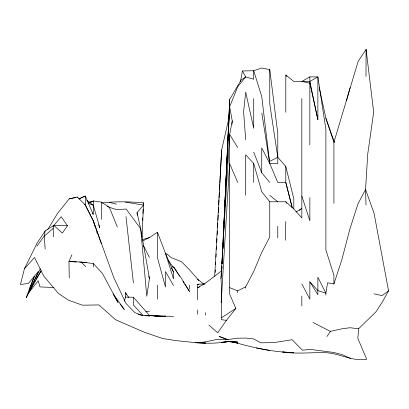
<?xml version="1.0" encoding="UTF-8"?>
<svg xmlns="http://www.w3.org/2000/svg" width="409" height="409" viewBox="0 0 409 409"><rect width="100%" height="100%" fill="white"/><g stroke="black" fill="none" stroke-linecap="round" stroke-linejoin="round"><path stroke-width="0.61" d="M365.999 76.493L366.081 49.346L358.115 61.462L333.918 142.286L333.918 203.406M237.675 147.491L229.653 134.428L229.653 292.726L229.802 294.531L235.881 308.417L226.433 320.354L221.504 319.674C221.172 305.917 222.005 292.092 220.967 278.376L229.653 134.428L232.256 120.916L229.653 106.718L237.675 86.79L245.697 76.938L253.713 79.254L253.713 70.721L261.734 67.996L269.756 69.612L277.777 133.181L277.777 163.493L269.756 163.493L261.734 147.93L261.734 172.751L269.756 182.46M285.252 240.216L285.799 221.489M142.097 237.046L143.544 202.828C129.694 201.678 115.762 201.218 101.943 203.007M222.297 261.147L222.184 263.693L222.286 261.74M222.501 256.694L222.706 252.241M222.849 249.061L223.109 243.335M223.227 240.789L223.513 234.429M223.631 231.883L223.922 225.523M224.009 223.611L224.326 216.612M224.413 214.705L229.653 99.551L241.054 80.087L245.697 76.938L242.435 70.977L253.713 70.721L261.734 96.544L269.756 163.493L277.777 182.46L285.799 182.46L292.374 207.808M221.693 270.032L221.877 266.203M222 263.652L229.653 103.446L227.276 154.51M222.522 256.632L222.701 252.803M222.879 248.974L223.12 243.866M223.268 240.676L223.503 235.569M223.651 232.378L223.922 226.632M224.071 223.442L224.337 217.7M224.454 215.144L224.751 208.764M224.868 206.208L225.17 199.827M225.257 197.91L225.553 191.53M225.671 188.973L225.967 182.593M226.059 180.676L226.387 173.656M226.474 171.744L226.801 164.72M226.862 163.442L227.189 156.422M221.882 265.809L221.663 270.267L221.903 267.087M221.975 263.902L229.653 106.718M215.195 272.384L215.333 269.833M215.599 264.735L215.732 262.189M216.003 257.092L216.167 253.907M216.402 249.444L216.571 246.259M216.77 242.435L216.974 238.616M217.174 234.792L217.373 230.967M217.542 227.782L217.777 223.324M217.946 220.139L218.212 215.042M218.35 212.491L218.616 207.394M218.749 204.848L219.019 199.75M219.117 197.838L219.418 192.102M219.521 190.19L219.822 184.459M219.889 183.181L221.632 150.052L228.81 118.605M214.699 276.111L221.632 150.052M142.542 220.405L142.685 217.895M142.935 213.498L143.186 209.106M143.365 205.967L143.544 202.828M221.162 302.624L229.613 163.493L237.675 182.46M222.128 263.912L222.307 261.366M222.624 256.918L222.711 255.651M232.031 124.096L232.256 120.916M366.081 49.346L373.678 112.158L367.686 154.469L365.569 189.536L374.051 213.212L388.55 290.86L382.195 302.277L375.902 311.883L358.601 328.77L357.844 338.391L366.699 359.23C352.538 361.796 339.818 353.422 325.901 352.681C311.581 352.256 297.236 354.209 282.956 352.021L282.379 351.975C265.41 350.436 248.698 346.484 232.394 341.735M220.967 278.376L221.468 272.772M107.209 206.162L109.346 207.291L116.723 209.679L126.171 209.014L140.681 228.789L149.449 278.519L146.775 296.259L140.681 228.789L137.03 212.665L143.544 205.139L125.389 202.092M52.919 226.32L53.84 225.461L62.352 233.058L67.449 225.748L61.222 216.709L53.84 225.461L45.184 230.855L44.238 236.085L45.184 248.999M240.461 81.616L242.435 70.977M124.505 301.321L125.389 297.103L125.389 292.563L128.876 297.609M53.4 236.811L53.201 228.396L53.84 225.461L67.449 225.748M45.184 230.855L37.173 242.972L24.443 268.687L20.45 284.572L28.512 283.34L38.436 271.331L26.263 297.67L34.336 276.402L29.167 289.398L29.341 291.637L28.139 293.442L38.247 280.748L39.954 286.913L53.957 287.527M346.495 100.588L350.089 87.69M71.907 254.735L68.957 261.55L69.244 277.905M26.263 297.67L40.317 268.662M245.697 288.192L245.697 286.847L253.713 271.448L261.734 252.409L269.756 236.995L269.756 201.78L261.734 191.724L253.713 163.493L245.697 154.745L245.697 195.292M29.341 291.637L41.197 270.814M30.404 289.03L31.043 287.931M31.687 286.832L32.326 285.727M33.293 284.081L33.932 282.977M34.576 281.878L35.215 280.779M36.181 279.127L40.997 270.87M47.843 229.439L57.516 213.406L69.244 198.81L77.265 197.02L85.287 204.863L93.303 220.916L113.83 277.675L125.936 303.325L134.781 312.563L141.269 315.058L149.449 316.06M326.939 336.525L330.37 331.382L341.939 328.81L349.961 327.737L358.601 328.77M226.433 320.354L217.731 332.757L208.866 325.048M36.907 246.187L44.238 236.085L53.201 228.396M24.443 268.687L34.53 257.491L43.651 275.937L58.426 293.442L68.513 300.211L82.419 305.191L98.927 304.935L115.502 319.7L143.769 332.006L162.572 338.509L176.734 340.717L197.24 342.798L205.594 342.977L195.333 342.578C206.77 343.729 218.34 343.402 229.653 341.336L221.632 342.338L229.653 341.551L237.675 342.001L227.803 341.653M299.332 210.333L301.837 208.401L295.958 212.046M221.632 270.901L205.594 283.002L197.573 287.824L199.863 286.735M388.55 290.86L382.042 295.615L374.02 293.831M142.496 241.059L149.449 237.563L157.47 232.271L165.492 253.36L173.508 272.113L173.508 278.923L165.492 253.36M221.632 317.614L235.881 308.417M309.858 76.897L301.837 81.447L309.858 83.145L317.88 119.714L317.88 76.897L309.858 76.897L309.858 144.934M285.799 112.224L285.799 74.99L293.815 81.447L309.858 81.447L317.88 76.897L325.901 129.495L325.901 250.006L333.918 275.237L333.918 283.953M269.756 161.371L277.777 157.261L269.756 103.937L269.756 69.612M229.653 287.65L237.675 290.855L245.697 286.847M78.983 198.978L85.287 196.003L93.303 214.567L93.303 200.947L101.325 202.097L109.346 207.291L117.368 227.082M89.295 202.757L93.303 200.947M78.983 198.748L85.287 196.003L85.287 205.149L93.303 220.875L101.325 243.662M89.868 202.603L93.303 201.131L88.37 202.312M142.572 239.541L149.449 237.563M76.028 197.527L69.244 198.81M145.747 311.863L149.449 311.438M145.077 315.636L146.77 315.446L165.492 316.53L146.77 315.446M197.24 342.798L205.476 341.863L215.548 339.751L230.073 339.23L237.726 338.207L245.717 338.044L253.759 338.964L260.676 342.839L274.408 342.563L292.103 339.721L302.502 350.257L309.848 349.352L333.892 352.481L342.149 354.608L350.421 358.402M197.573 299.95L197.573 284.229L204.975 284.02M227.803 341.587L237.675 342.486L229.71 341.51L237.675 343.156L235.881 342.507M157.47 316.06L154.929 316.096L173.508 316.321M269.756 201.78L285.799 201.78L293.815 208.963L301.837 217.951L301.837 98.579M154.929 316.009L165.492 316.06M125.389 297.103L133.406 297.225L149.955 315.983L148.365 315.712M115.522 298.233L118.058 302.553L102.301 273.253L93.303 263.524L81.197 262.021L68.957 261.55L76.544 261.97M79.709 262.143L84.77 262.425M282.956 352.021L293.815 352.788L282.379 351.975M197.573 284.229L198.805 284.424M256.458 347.962L269.756 350.503M109.177 202.317L116.473 204.163M138.104 314.209L142.209 315.472M228.099 339.69L219.122 336.438L227.199 339.664M88.15 203.242L93.303 205.308L99.811 227.731L98.692 224.858M165.492 253.345L167.368 254.275L171.115 257.573L181.494 261.719L189.525 269.782L198.871 280.559M85.287 262.179L86.355 262.726M313.013 322.471L330.37 331.382M84.285 204.48L85.287 205.149M86.79 200.349L93.303 205.308M197.573 279.24L204.086 284.311M269.756 195.292L277.777 201.78M172.174 266.474L173.508 267.783L168.406 260.589M81.197 262.021L85.645 266.688M142.971 315.38L133.406 304.961L133.406 297.225M301.837 283.918L309.858 299.137L309.858 281.832L317.88 290.584L325.901 293.207L325.901 295.104M277.777 157.261L285.799 166.514L293.815 198.815L293.815 208.902M120.057 304.035L124.27 309.449L113.099 293.877M285.799 74.99L286.944 76.493M285.799 201.78L286.842 203.288M182.987 281.489L184.024 283.074M184.715 284.127L189.551 291.515L181.53 278.524L173.508 266.775L177.879 273.595M92.301 213.007L92.971 214.045M178.549 274.649L179.561 276.223M309.858 281.832L317.88 294.684L317.88 277.215L325.901 293.207L327.568 282.803L333.918 283.999L341.939 259.403L349.961 228.8L357.982 203.866L365.569 189.536L365.999 205.037M113.937 295.533L114.888 297.154M173.508 285.487L165.492 271.566L165.492 287.072L157.47 257.736L157.47 232.271M171.504 268.202L173.508 272.113M143.431 245.579L149.449 257.527M125.389 292.563L126.33 294.899M253.713 152.158L261.734 172.751M319.214 87.598L325.901 118.329L334.46 142.358M325.901 118.329L333.918 142.286M301.837 196.105L309.858 220.753L309.858 197.603M93.303 220.875L95.2 226.939M96.713 231.791L97.281 233.611M148.718 276.085L149.449 278.519M292.118 207.782L285.799 182.46L285.799 166.514M309.858 81.447L317.88 119.714M261.826 113.088L269.756 163.493M137.03 212.665L137.312 215.185M125.972 216.545L133.406 282.824M245.697 139.812L243.606 111.688L245.697 92.178L253.713 128.288L253.713 98.692M301.837 296.08L301.837 305.973M277.777 226.3L277.777 237.956M253.713 163.493L253.713 182.46M237.675 290.855L237.675 292.726M229.653 99.551L229.653 108.763M205.594 312.645L205.594 315.14M197.573 309.981L197.573 314.194M189.551 285.119L189.551 289.107M157.47 285.114L157.47 299.168M101.325 202.097L101.325 219.398M93.303 263.524L93.303 266.883M77.265 197.02L77.265 197.307"/></g></svg>
